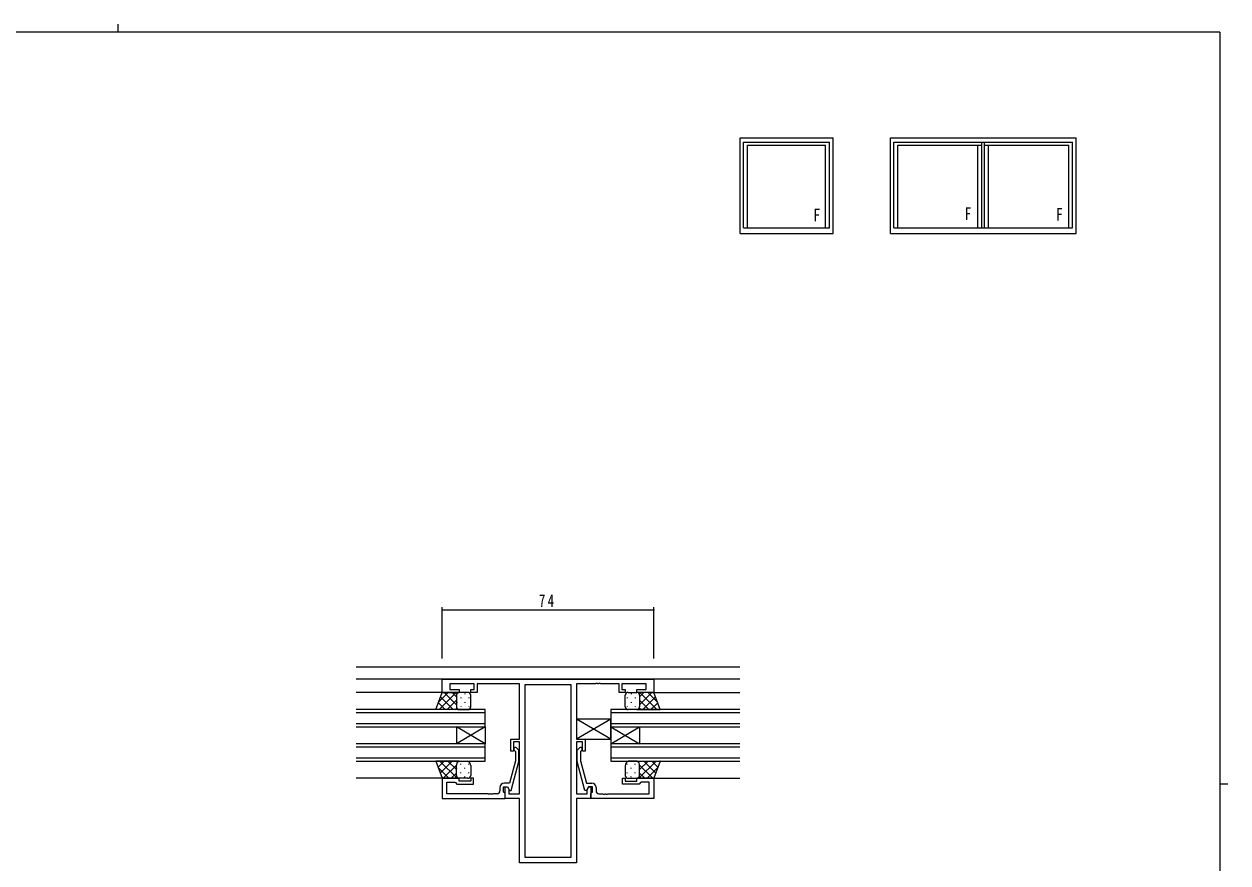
# Model space of a CAD drawing. Units: millimetres on the paper. Extents: x -397 to 397, y -282 to 282.
# Drawn here: x -41.7 to 378.9, y -10.8 to 282.1 of the extents above; entities that cross this region are included whole.
import ezdxf
from ezdxf.enums import TextEntityAlignment as Align

# ---------------------------------------------------------------- set-up
doc = ezdxf.new("R2010")
doc.units = ezdxf.units.MM
for name, color, linetype, lineweight in [('0-1_YKK_ZWAK', 7, 'Continuous', 18), ('0-3_YKK_11', 7, 'Continuous', 18), ('0-4_YKK_12', 2, 'Continuous', 18), ('0-5_YKK_13', 4, 'Continuous', 18), ('0-6_YKK_A1', 4, 'Continuous', 18), ('0-7_YKK_D', 6, 'Continuous', 18)]:
    doc.layers.add(name, color=color, linetype=linetype, lineweight=lineweight)
doc.styles.add('ＭＳ ゴシック', font='')
doc.styles.get('ＭＳ ゴシック').set_extended_font_data('MS Gothic')

msp = doc.modelspace()

# ---------------------------------------------------------------- linework, layer by layer
at = {"layer": '0-1_YKK_ZWAK'}
for p, q in [((-8.894, 282.1), (-8.894, 279.3)), ((376.092, 279.3), (-393.908, 279.3)), ((376.092, 279.3), (376.092, -245.7)), ((376.092, 16.8), (378.892, 16.8))]:
    msp.add_line(p, q, dxfattribs=at)
at = {"layer": '0-3_YKK_11'}
for p, q in [((104.362, 48.743), (104.362, 53.343)), ((104.362, 53.343), (178.362, 53.343)), ((107.062, 51.713), (107.062, 49.743)), ((115.562, 51.713), (107.062, 51.713)), ((115.562, 49.743), (115.562, 51.713)), ((116.562, 51.713), (116.562, 48.743)), ((131.362, 51.713), (116.562, 51.713)), ((131.362, 32.443), (131.362, 51.713)), ((133.292, 51.413), (133.292, -8.827)), ((149.432, 51.413), (133.292, 51.413)), ((133.292, 51.413), (133.292, -8.827)), ((149.432, -8.827), (149.432, 51.413)), ((151.362, 51.713), (151.362, 32.443)), ((157.903, 51.713), (151.362, 51.713)), ((158.087, 51.833), (157.903, 51.713)), ((158.637, 51.833), (158.087, 51.833)), ((158.82, 51.713), (158.637, 51.833)), ((158.903, 51.713), (158.82, 51.713)), ((159.087, 51.833), (158.903, 51.713)), ((159.637, 51.833), (159.087, 51.833)), ((159.82, 51.713), (159.637, 51.833)), ((166.162, 51.713), (159.82, 51.713)), ((166.162, 48.743), (166.162, 51.713)), ((167.162, 51.713), (167.162, 49.743)), ((175.662, 51.713), (167.162, 51.713)), ((175.662, 49.743), (175.662, 51.713)), ((178.362, 53.343), (178.362, 48.743)), ((110.362, 48.743), (104.362, 48.743)), ((107.062, 49.743), (110.362, 49.743)), ((110.362, 49.743), (110.362, 48.743)), ((114.362, 49.743), (115.562, 49.743)), ((114.362, 48.743), (114.362, 49.743)), ((116.562, 48.743), (114.362, 48.743)), ((168.362, 48.743), (166.162, 48.743)), ((167.162, 49.743), (168.362, 49.743)), ((168.362, 49.743), (168.362, 48.743)), ((172.362, 49.743), (175.662, 49.743)), ((172.362, 48.743), (172.362, 49.743)), ((178.362, 48.743), (172.362, 48.743)), ((128.362, 32.443), (131.362, 32.443)), ((128.362, 28.243), (128.362, 32.443)), ((129.362, 31.443), (129.362, 28.243)), ((131.362, 31.443), (129.362, 31.443)), ((131.362, 13.373), (131.362, 31.443)), ((151.362, 32.443), (154.362, 32.443)), ((151.362, 31.443), (151.362, 13.373)), ((153.362, 31.443), (151.362, 31.443)), ((153.362, 28.243), (153.362, 31.443)), ((154.362, 32.443), (154.362, 28.243)), ((129.362, 28.243), (128.362, 28.243)), ((129.537, 28.518), (129.962, 28.094)), ((129.962, 28.094), (129.962, 24.804)), ((131.162, 28.591), (130.386, 29.367)), ((131.162, 24.646), (131.162, 28.591)), ((151.562, 28.591), (152.337, 29.367)), ((151.562, 24.646), (151.562, 28.591)), ((153.186, 28.518), (152.762, 28.094)), ((152.762, 28.094), (152.762, 24.804)), ((154.362, 28.243), (153.362, 28.243)), ((129.962, 24.804), (127.882, 17.043)), ((128.454, 14.543), (131.162, 24.646)), ((154.269, 14.543), (151.562, 24.646)), ((152.762, 24.804), (154.841, 17.043)), ((104.362, 18.743), (104.362, 11.743)), ((110.362, 18.743), (104.362, 18.743)), ((105.992, 17.443), (108.862, 17.443)), ((105.992, 13.373), (105.992, 17.443)), ((108.862, 17.443), (109.062, 17.243)), ((109.062, 17.243), (109.562, 16.743)), ((110.362, 17.743), (110.362, 18.743)), ((114.362, 17.743), (110.362, 17.743)), ((114.362, 18.743), (114.362, 17.743)), ((115.362, 18.743), (114.362, 18.743)), ((115.362, 16.743), (115.362, 18.743)), ((127.882, 17.043), (126.062, 17.043)), ((154.841, 17.043), (156.662, 17.043)), ((167.362, 18.743), (168.362, 18.743)), ((167.362, 16.743), (167.362, 18.743)), ((168.362, 18.743), (168.362, 17.743)), ((168.362, 17.743), (172.362, 17.743)), ((172.362, 18.743), (178.362, 18.743)), ((172.362, 17.743), (172.362, 18.743)), ((173.662, 17.243), (173.162, 16.743)), ((173.862, 17.443), (173.662, 17.243)), ((176.732, 17.443), (173.862, 17.443)), ((176.732, 13.373), (176.732, 17.443)), ((178.362, 18.743), (178.362, 11.743)), ((120.403, 13.373), (105.992, 13.373)), ((109.562, 16.743), (115.362, 16.743)), ((120.587, 13.253), (120.403, 13.373)), ((121.137, 13.253), (120.587, 13.253)), ((121.32, 13.373), (121.137, 13.253)), ((121.403, 13.373), (121.32, 13.373)), ((121.587, 13.253), (121.403, 13.373)), ((122.137, 13.253), (121.587, 13.253)), ((122.32, 13.373), (122.137, 13.253)), ((123.562, 13.373), (122.32, 13.373)), ((124.562, 15.543), (124.562, 14.373)), ((125.862, 15.743), (127.162, 15.743)), ((125.862, 13.943), (125.862, 15.743)), ((126.062, 13.743), (125.862, 13.943)), ((126.362, 13.443), (126.062, 13.743)), ((126.362, 15.743), (127.162, 15.743)), ((126.362, 11.743), (126.362, 15.743)), ((126.362, 11.743), (126.362, 13.443)), ((127.162, 15.743), (127.854, 14.543)), ((127.162, 15.743), (127.662, 14.877)), ((127.662, 14.877), (127.662, 13.373)), ((127.662, 13.373), (131.362, 13.373)), ((127.854, 14.543), (128.454, 14.543)), ((151.362, 13.373), (155.062, 13.373)), ((154.869, 14.543), (154.269, 14.543)), ((155.562, 15.743), (154.869, 14.543)), ((155.062, 14.877), (155.562, 15.743)), ((155.062, 13.373), (155.062, 14.877)), ((156.862, 15.743), (155.562, 15.743)), ((155.562, 15.743), (156.362, 15.743)), ((156.362, 15.743), (156.362, 11.743)), ((156.362, 13.443), (156.662, 13.743)), ((156.362, 11.743), (156.362, 13.443)), ((156.662, 13.743), (156.862, 13.943)), ((156.862, 13.943), (156.862, 15.743)), ((158.162, 15.543), (158.162, 14.373)), ((159.162, 13.373), (160.403, 13.373)), ((160.403, 13.373), (160.587, 13.253)), ((160.587, 13.253), (161.137, 13.253)), ((161.137, 13.253), (161.32, 13.373)), ((161.32, 13.373), (161.403, 13.373)), ((161.403, 13.373), (161.587, 13.253)), ((161.587, 13.253), (162.137, 13.253)), ((162.137, 13.253), (162.32, 13.373)), ((162.32, 13.373), (176.732, 13.373)), ((173.162, 16.743), (167.362, 16.743)), ((104.362, 11.743), (126.362, 11.743)), ((131.362, 11.743), (126.362, 11.743)), ((131.362, -10.757), (131.362, 11.743)), ((151.362, 11.743), (151.362, -10.757)), ((156.362, 11.743), (151.362, 11.743)), ((178.362, 11.743), (156.362, 11.743)), ((151.362, -10.757), (131.362, -10.757)), ((133.292, -8.827), (149.432, -8.827))]:
    msp.add_line(p, q, dxfattribs=at)
for centre, radius, start, end in [((129.962, 28.943), 0.6, 44.99999, 225.00001), ((152.762, 28.943), 0.6, 314.99999, 135.00001), ((126.062, 15.543), 1.5, 90.00001, 179.99999), ((156.662, 15.543), 1.5, 0.00001, 89.99999), ((123.562, 14.373), 1, 270.00001, 359.99999), ((159.162, 14.373), 1, 180.00001, 269.99999)]:
    msp.add_arc(centre, radius, start, end, dxfattribs=at)
at = {"layer": '0-4_YKK_12'}
for p, q in [((208.362, 57.543), (74.362, 57.543)), ((208.362, 53.343), (74.362, 53.343)), ((104.862, 48.743), (74.362, 48.743)), ((177.862, 48.743), (208.362, 48.743)), ((119.362, 42.743), (74.362, 42.743)), ((74.362, 41.743), (119.362, 41.743)), ((163.362, 41.743), (208.362, 41.743)), ((119.362, 37.743), (74.362, 37.743)), ((109.362, 36.743), (109.362, 30.743)), ((119.362, 36.743), (109.362, 30.743)), ((119.362, 30.743), (109.362, 36.743)), ((119.362, 36.743), (119.362, 30.743)), ((208.362, 37.743), (163.362, 37.743)), ((163.362, 36.743), (163.362, 30.743)), ((163.362, 36.743), (173.362, 30.743)), ((163.362, 30.743), (173.362, 36.743)), ((173.362, 36.743), (173.362, 30.743)), ((119.362, 30.743), (74.362, 30.743)), ((74.362, 29.743), (119.362, 29.743)), ((163.362, 29.743), (208.362, 29.743)), ((119.362, 25.743), (74.362, 25.743)), ((208.362, 25.743), (163.362, 25.743)), ((104.662, 18.743), (74.362, 18.743)), ((178.062, 18.743), (208.362, 18.743))]:
    msp.add_line(p, q, dxfattribs=at)
for points in [[(74.362, 36.743), (119.362, 36.743), (119.362, 42.743)], [(208.362, 42.743), (163.362, 42.743), (163.362, 36.743), (208.362, 36.743)], [(74.362, 24.743), (119.362, 24.743), (119.362, 30.743)], [(208.362, 30.743), (163.362, 30.743), (163.362, 24.743), (208.362, 24.743)]]:
    msp.add_lwpolyline(points, dxfattribs=at)
at = {"layer": '0-5_YKK_13'}
for p, q in [((103.196, 45.478), (106.46, 48.743)), ((103.289, 42.743), (109.289, 48.743)), ((108.212, 42.743), (103.796, 47.159)), ((109.362, 44.421), (105.04, 48.743)), ((109.362, 47.25), (107.869, 48.743)), ((109.362, 47.743), (109.362, 43.743)), ((113.362, 48.743), (110.362, 48.743)), ((110.867, 46.908), (110.867, 46.708)), ((112.282, 48.323), (112.282, 48.123)), ((113.697, 46.908), (113.697, 46.708)), ((114.362, 43.743), (114.362, 47.743)), ((168.362, 43.743), (168.362, 47.743)), ((169.027, 46.908), (169.027, 46.708)), ((169.362, 48.743), (172.362, 48.743)), ((170.442, 48.323), (170.442, 48.123)), ((171.857, 46.908), (171.857, 46.708)), ((173.362, 44.421), (177.683, 48.743)), ((173.362, 47.25), (174.854, 48.743)), ((173.362, 47.743), (173.362, 44.143)), ((173.362, 47.743), (173.362, 43.743)), ((179.435, 42.743), (173.435, 48.743)), ((174.511, 42.743), (178.927, 47.159)), ((179.527, 45.478), (176.263, 48.743)), ((102.555, 42.743), (102.307, 42.991)), ((105.383, 42.743), (103.052, 45.075)), ((106.117, 42.743), (109.362, 45.987)), ((108.945, 42.743), (109.478, 43.275)), ((109.452, 45.293), (109.452, 45.093)), ((110.362, 42.743), (113.362, 42.743)), ((110.867, 43.878), (110.867, 43.678)), ((112.282, 45.293), (112.282, 45.093)), ((113.697, 43.878), (113.697, 43.678)), ((169.027, 43.878), (169.027, 43.678)), ((172.362, 42.743), (169.362, 42.743)), ((170.442, 45.293), (170.442, 45.093)), ((171.857, 43.878), (171.857, 43.678)), ((173.778, 42.743), (173.245, 43.275)), ((173.272, 45.293), (173.272, 45.093)), ((176.606, 42.743), (173.362, 45.987)), ((177.34, 42.743), (179.672, 45.075)), ((180.168, 42.743), (180.416, 42.991)), ((163.362, 39.443), (151.362, 32.443)), ((163.362, 32.443), (151.362, 39.443)), ((102.229, 24.713), (102.259, 24.743)), ((102.974, 22.629), (105.088, 24.743)), ((106.756, 18.743), (103.031, 22.467)), ((109.584, 18.743), (103.584, 24.743)), ((103.718, 20.545), (107.916, 24.743)), ((104.744, 18.743), (109.361, 23.36)), ((109.362, 21.794), (106.413, 24.743)), ((109.708, 24.276), (109.241, 24.743)), ((109.362, 19.743), (109.362, 23.243)), ((109.452, 22.193), (109.452, 22.393)), ((110.362, 24.743), (113.362, 24.743)), ((110.867, 23.608), (110.867, 23.808)), ((112.282, 22.193), (112.282, 22.393)), ((113.697, 23.608), (113.697, 23.808)), ((114.362, 23.243), (114.362, 19.743)), ((168.362, 23.243), (168.362, 19.743)), ((169.027, 23.608), (169.027, 23.808)), ((172.362, 24.743), (169.362, 24.743)), ((170.442, 22.193), (170.442, 22.393)), ((171.857, 23.608), (171.857, 23.808)), ((173.016, 24.276), (173.482, 24.743)), ((173.139, 18.743), (179.139, 24.743)), ((173.272, 22.193), (173.272, 22.393)), ((173.362, 21.794), (176.31, 24.743)), ((177.979, 18.743), (173.362, 23.36)), ((173.362, 19.743), (173.362, 23.243)), ((179.005, 20.545), (174.807, 24.743)), ((175.967, 18.743), (179.692, 22.467)), ((179.749, 22.629), (177.636, 24.743)), ((180.494, 24.713), (180.464, 24.743)), ((107.573, 18.743), (109.362, 20.531)), ((109.452, 19.328), (109.452, 19.363)), ((113.362, 18.743), (110.362, 18.743)), ((110.867, 20.578), (110.867, 20.778)), ((112.282, 19.163), (112.282, 19.363)), ((113.697, 20.578), (113.697, 20.778)), ((169.027, 20.578), (169.027, 20.778)), ((169.362, 18.743), (172.362, 18.743)), ((170.442, 19.163), (170.442, 19.363)), ((171.857, 20.578), (171.857, 20.778)), ((173.272, 19.328), (173.272, 19.363)), ((175.15, 18.743), (173.362, 20.531))]:
    msp.add_line(p, q, dxfattribs=at)
for points in [[(110.362, 42.743), (102.219, 42.743), (104.362, 48.743), (110.362, 48.743)], [(172.362, 42.743), (180.504, 42.743), (178.362, 48.743), (172.362, 48.743)], [(110.362, 24.743), (102.219, 24.743), (104.362, 18.743), (110.362, 18.743)], [(172.362, 24.743), (180.504, 24.743), (178.362, 18.743), (172.362, 18.743)]]:
    msp.add_lwpolyline(points, dxfattribs=at)
msp.add_lwpolyline([(151.362, 32.443), (163.362, 32.443), (163.362, 39.443), (151.362, 39.443)], close=True, dxfattribs=at)
for centre, radius, start, end in [((110.362, 47.743), 1, 90.0001, 180.0001), ((113.362, 47.743), 1, 0.0001, 90.0001), ((169.362, 47.743), 1, 89.9999, 179.9999), ((172.362, 47.743), 1, 359.9999, 89.9999), ((110.362, 43.743), 1, 180.0001, 270.0001), ((113.362, 43.743), 1, 270.0001, 0.0001), ((169.362, 43.743), 1, 179.9999, 269.9999), ((172.362, 43.743), 1, 269.9999, 359.9999), ((110.894, 23.305), 1.534, 110.30864, 182.31157), ((112.829, 23.305), 1.534, 357.6883, 69.69119), ((169.894, 23.305), 1.534, 110.30881, 182.3117), ((171.829, 23.305), 1.534, 357.68843, 69.69136), ((110.362, 19.743), 1, 179.9999, 269.9999), ((113.362, 19.743), 1, 269.9999, 359.9999), ((169.362, 19.743), 1, 180.0001, 270.0001), ((172.362, 19.743), 1, 270.0001, 0.0001)]:
    msp.add_arc(centre, radius, start, end, dxfattribs=at)
at = {"layer": '0-6_YKK_A1'}
for p, q in [((208.458, 242.425), (240.958, 242.425)), ((208.458, 208.925), (208.458, 242.425)), ((209.708, 240.925), (239.708, 240.925)), ((209.708, 210.925), (209.708, 240.925)), ((211.058, 239.825), (238.358, 239.825)), ((211.058, 210.925), (211.058, 239.825)), ((238.358, 210.925), (238.358, 239.825)), ((260.958, 242.425), (325.858, 242.425)), ((260.958, 208.925), (260.958, 242.425)), ((262.208, 210.925), (262.208, 240.925)), ((262.208, 240.925), (324.608, 240.925)), ((263.558, 210.925), (263.558, 239.825)), ((263.558, 239.825), (292.908, 239.825)), ((291.558, 210.925), (291.558, 239.825)), ((292.908, 210.925), (292.908, 240.925)), ((293.908, 210.925), (293.908, 240.925)), ((293.908, 239.825), (323.258, 239.825)), ((295.258, 210.925), (295.258, 239.825)), ((323.258, 210.925), (323.258, 239.825)), ((324.608, 210.925), (324.608, 240.925)), ((325.858, 208.925), (325.858, 242.425)), ((262.208, 210.925), (324.608, 210.925)), ((260.958, 208.925), (325.858, 208.925))]:
    msp.add_line(p, q, dxfattribs=at)
for points in [[(208.458, 208.925), (240.958, 208.925), (240.958, 242.425)], [(209.708, 210.925), (239.708, 210.925), (239.708, 240.925)]]:
    msp.add_lwpolyline(points, dxfattribs=at)
at = {"layer": '0-7_YKK_D'}
for p, q in [((104.362, 60.543), (104.362, 78.543)), ((104.362, 77.543), (178.362, 77.543)), ((178.362, 60.543), (178.362, 78.543))]:
    msp.add_line(p, q, dxfattribs=at)
for centre, start, end in [((104.362, 77.543), 0, 180), ((104.362, 77.543), 180, 0), ((178.362, 77.543), 0, 180), ((178.362, 77.543), 180, 0)]:
    msp.add_arc(centre, 0.106, start, end, dxfattribs=at)

# ---------------------------------------------------------------- texts
at = {"layer": '0-6_YKK_A1', "color": 7, "style": 'ＭＳ ゴシック', "width": 0.8}
for p in [(234.083, 211.958), (286.87, 212.412), (318.82, 212.186)]:
    msp.add_text('F', height=4.399, dxfattribs=at).set_placement(p, align=Align.BOTTOM_LEFT)
at = {"layer": '0-7_YKK_D', "color": 7, "insert": (138.158, 78.543), "char_height": 4.399, "attachment_point": 7, "style": 'ＭＳ ゴシック'}
msp.add_mtext('\\T1.37;\\W0.75;74', dxfattribs=at)

doc.saveas('drawing.dxf')
